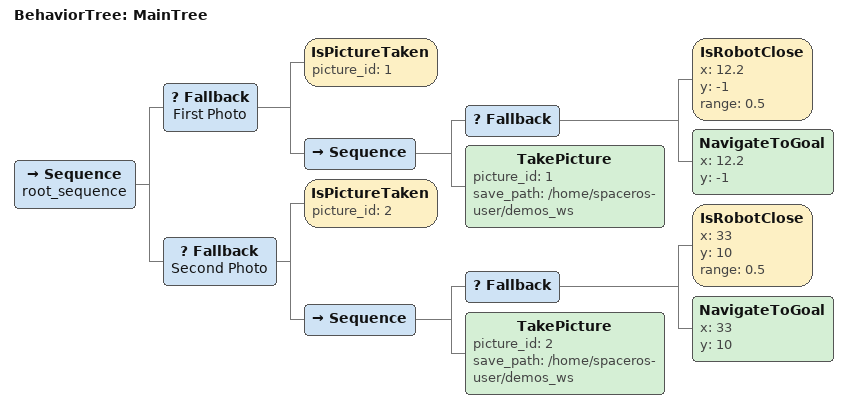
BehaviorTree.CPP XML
<root main_tree_to_execute="MainTree">
    <BehaviorTree ID="MainTree">
        <Sequence name="root_sequence">
            <Fallback name="First Photo">
                <IsPictureTaken picture_id="1" />
                <Sequence>
                    <Fallback>
                        <IsRobotClose x="12.2" y="-1" range="0.5" />
                        <NavigateToGoal x="12.2" y="-1" />
                    </Fallback>
                    <TakePicture picture_id="1" save_path="/home/spaceros-user/demos_ws"/>
                </Sequence>
            </Fallback>
            <Fallback name="Second Photo">
                <IsPictureTaken picture_id="2" />
                <Sequence>
                    <Fallback>
                        <IsRobotClose x="33" y="10" range="0.5"/>
                        <NavigateToGoal x="33" y="10" />
                    </Fallback>
                    <TakePicture picture_id="2" save_path="/home/spaceros-user/demos_ws"/>
                </Sequence>
            </Fallback>
        </Sequence>
    </BehaviorTree>
</root>
